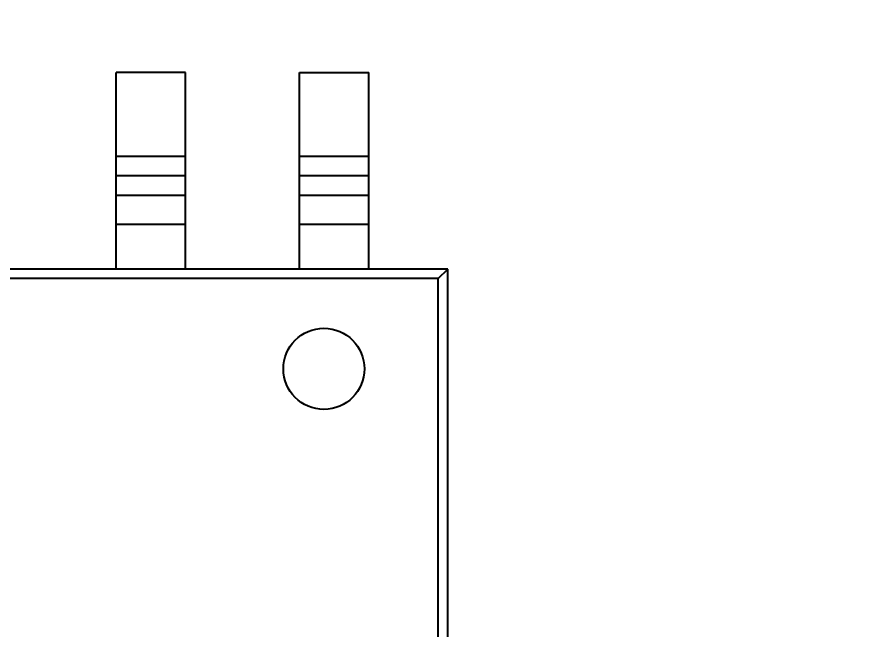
# Model space of a CAD drawing. Header units: millimetres. Extents: x -1 to 131, y 28 to 94.
# Drawn here: x 106.86 to 112.83, y 54.71 to 58.95 of the extents above; entities that cross this region are included whole.
import ezdxf

# ---------------------------------------------------------------- set-up
doc = ezdxf.new("R2010")
doc.units = ezdxf.units.MM
doc.header["$LTSCALE"] = 1.21
doc.header["$MEASUREMENT"] = 0
doc.header["$PDMODE"] = 3
doc.header["$PDSIZE"] = 0.3125
doc.layers.get('0').update_dxf_attribs({"linetype": 'CONTINUOUS'})
doc.layers.get('DEFPOINTS').update_dxf_attribs({"linetype": 'CONTINUOUS'})
doc.layers.add('Dim', color=3, linetype='CONTINUOUS', lineweight=25)
doc.styles.get("Standard").update_dxf_attribs({"font": 'txt', "width": 0.8})
doc.dimstyles.get("Standard").update_dxf_attribs({"dimtxt": 0.15625, "dimasz": 0.1875, "dimexe": 0.125, "dimexo": 0.0625, "dimgap": 0.09, "dimtad": 0, "dimtih": 1, "dimtoh": 1, "dimzin": 4, "dimdsep": 46, "dimtxsty": 'Standard', "dimblk": '_FILLED', "dimblk1": '_FILLED', "dimblk2": '_FILLED', "dimcen": 0.09, "dimazin": 1, "dimtp": 0.01, "dimtm": 0.01, "dimtfac": 1, "dimtofl": 0, "dimtmove": 0, "dimatfit": 3, "dimldrblk": '_FILLED', "dimfxl": 1, "dimtolj": 1, "dimtzin": 4, "dimarcsym": 0})

# ---------------------------------------------------------------- blocks, each defined once
blk = doc.blocks.new('_FILLED')
at = {"color": 0, "linetype": 'ByBlock'}
blk.add_solid([(0, 0), (-1, 0.1667), (-1, -0.1667)], dxfattribs=at)
blk = doc.blocks.new('*D25')
at = {"color": 0, "linetype": 'ByBlock', "lineweight": -2}
for p, q in [((99.4598, 55.5277), (99.4598, 71.01)), ((126.4597, 55.5277), (126.4597, 71.01)), ((99.4598, 70.885), (111.4031, 70.885)), ((126.4597, 70.885), (114.5164, 70.885))]:
    blk.add_line(p, q, dxfattribs=at)
at = {"layer": 'DEFPOINTS', "color": 0, "linetype": 'ByBlock'}
for p in [(99.4598, 55.4652), (126.4597, 55.4652)]:
    blk.add_point(p, dxfattribs=at)
at = {"color": 0, "linetype": 'ByBlock', "lineweight": -2, "rotation": 180}
blk.add_blockref('_FILLED', (99.4598, 70.885), dxfattribs=at)
at = {"color": 0, "linetype": 'ByBlock', "lineweight": -2}
blk.add_blockref('_FILLED', (126.4597, 70.885), dxfattribs=at)
at = {"color": 0, "linetype": 'ByBlock', "lineweight": -2, "insert": (112.9597, 70.885), "char_height": 1, "attachment_point": 5}
blk.add_mtext('\\A1;27.00', dxfattribs=at)

msp = doc.modelspace()

# ---------------------------------------------------------------- linework, layer by layer
at = {"color": 7, "linetype": 'Continuous'}
for p, q in [((107.5481, 57.2034), (107.5481, 58.5634)), ((108.0281, 58.5634), (107.5481, 58.5634)), ((108.0281, 57.2034), (108.0281, 58.5634)), ((108.8181, 57.2034), (108.8181, 58.5634)), ((108.8181, 58.5634), (109.2981, 58.5634)), ((109.2981, 57.2034), (109.2981, 58.5634)), ((107.5481, 57.9842), (108.0281, 57.9842)), ((108.8181, 57.9842), (109.2981, 57.9842)), ((108.0281, 57.8501), (107.5481, 57.8501)), ((109.2981, 57.8501), (108.8181, 57.8501)), ((108.0281, 57.7134), (107.5481, 57.7134)), ((109.2981, 57.7134), (108.8181, 57.7134)), ((107.5481, 57.5134), (108.0281, 57.5134)), ((108.8181, 57.5134), (109.2981, 57.5134)), ((109.8431, 57.2034), (104.4631, 57.2034)), ((109.7769, 57.1372), (109.8431, 57.2034)), ((109.8431, 51.8234), (109.8431, 57.2034)), ((109.7769, 57.1372), (104.5292, 57.1372)), ((109.7769, 51.8895), (109.7769, 57.1372))]:
    msp.add_line(p, q, dxfattribs=at)
msp.add_circle((108.9863, 56.5124), 0.2806, dxfattribs=at)

# ---------------------------------------------------------------- dimensions: what is measured, and where the dimension line sits
at = {"layer": 'Dim'}
dim = msp.add_linear_dim(base=(126.4597, 70.885), p1=(99.4598, 55.4652), p2=(126.4597, 55.4652), dimstyle='Standard', override={"dimtxt": 1, "dimasz": 1, "dimtih": 0, "dimtoh": 0, "dimzin": 0, "dimcen": 0.198, "dimadec": 0, "dimazin": 0, "dimtp": 0, "dimtm": 0, "dimtdec": 4, "dimtzin": 0}, dxfattribs=at)
dim.commit()
dim.dimension.update_dxf_attribs({"geometry": '*D25', "text_midpoint": (112.9597, 70.885)})

doc.saveas('drawing.dxf')
